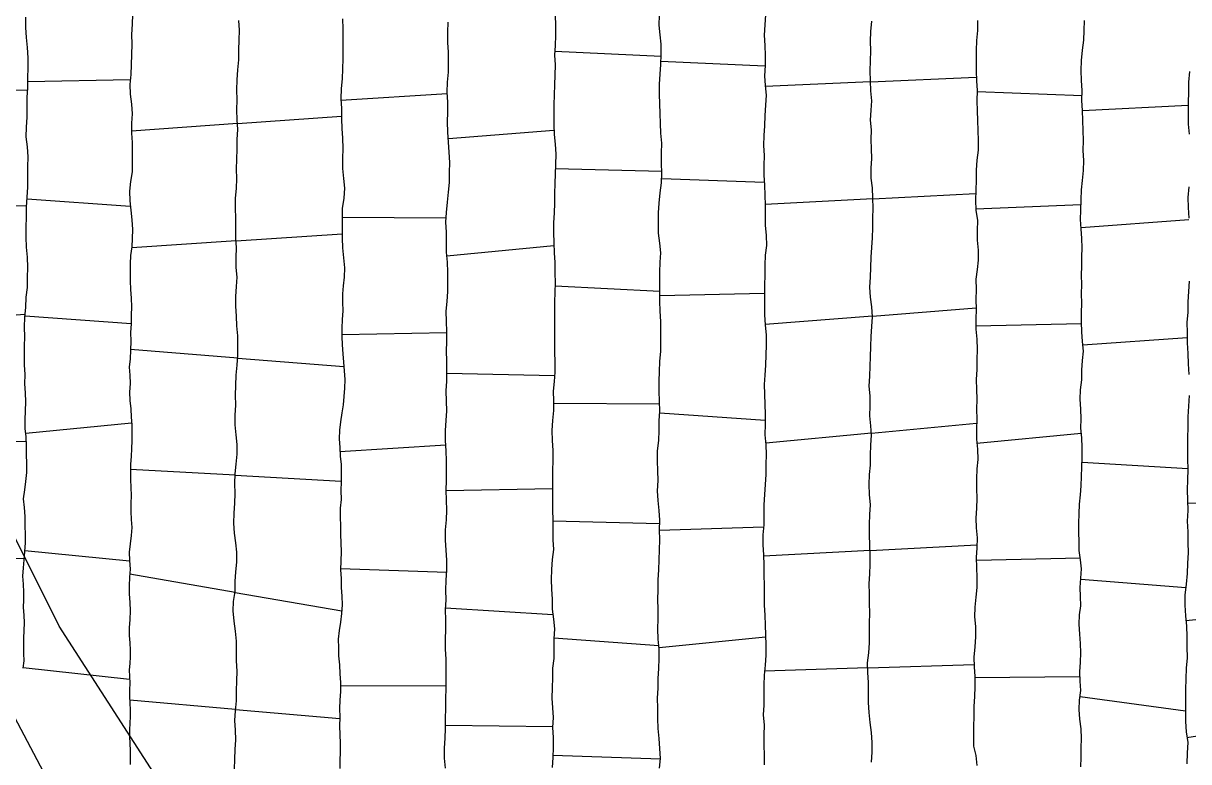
# Model space of a CAD drawing. Extents: x 703186 to 703989, y 1560402 to 1561368.
# Drawn here: x 703351.38 to 703400.97, y 1560534.31 to 1560565.75 of the extents above; entities that cross this region are included whole.
import ezdxf

# ---------------------------------------------------------------- set-up
doc = ezdxf.new("R2010")
doc.units = 0
for name, color, linetype in [('10124_2002_REAL', 30, 'Continuous'), ('AGROCAD PLL', 7, 'Continuous'), ('PANTE_2002', 7, 'Continuous')]:
    doc.layers.add(name, color=color, linetype=linetype)

msp = doc.modelspace()

# ---------------------------------------------------------------- linework, layer by layer
at = {"layer": '10124_2002_REAL'}
for points in [[(703356.0292, 1560566.1195), (703356.0064, 1560565.7041), (703355.9827, 1560565.2645), (703355.9903, 1560564.8571), (703355.9815, 1560564.4181), (703355.9708, 1560563.9802), (703355.9488, 1560563.5682), (703355.9161, 1560563.1354), (703355.9219, 1560562.7231), (703355.9777, 1560562.306), (703356.0072, 1560561.886), (703355.9768, 1560561.489), (703355.9783, 1560561.0739), (703356.0101, 1560560.6703), (703356.0153, 1560560.2696), (703356.0115, 1560559.8419), (703356.0103, 1560559.4179), (703355.9466, 1560559.0094), (703355.8997, 1560558.5988), (703355.9092, 1560558.1871), (703355.9477, 1560557.7852), (703356, 1560557.375), (703356.0234, 1560556.9618), (703356.0159, 1560556.5862), (703355.998, 1560556.2265), (703355.9407, 1560555.8642), (703355.9233, 1560555.5029), (703355.9223, 1560555.1461), (703355.9186, 1560554.7749), (703355.9438, 1560554.4057), (703355.9721, 1560554.0391), (703355.9777, 1560553.6698), (703355.972, 1560553.3178), (703355.963, 1560552.955), (703355.9381, 1560552.5882), (703355.9469, 1560552.2117), (703355.9399, 1560551.8309), (703355.9206, 1560551.4663), (703355.8891, 1560551.1016), (703355.9103, 1560550.7622), (703355.9298, 1560550.4146), (703355.9017, 1560550.0464), (703355.9055, 1560549.6898), (703355.9536, 1560549.3267), (703355.963, 1560548.9728), (703355.998, 1560548.6498), (703355.9993, 1560548.3053), (703355.99, 1560547.964), (703355.9853, 1560547.6356), (703355.9703, 1560547.3069), (703355.9462, 1560546.9705), (703355.944, 1560546.6412), (703355.9335, 1560546.3158), (703355.9527, 1560545.9783), (703355.9626, 1560545.6376), (703355.9505, 1560545.3045), (703355.9471, 1560544.9628), (703355.9703, 1560544.6216), (703356, 1560544.2764), (703355.9617, 1560543.9373), (703355.9223, 1560543.5827), (703355.8782, 1560543.234), (703355.8955, 1560542.873), (703355.9186, 1560542.5104), (703355.9021, 1560542.1584), (703355.8857, 1560541.7983), (703355.8867, 1560541.4485), (703355.9074, 1560541.0829), (703355.9256, 1560540.7256), (703355.9144, 1560540.3659), (703355.8862, 1560540.0099), (703355.8811, 1560539.687), (703355.9092, 1560539.3626), (703355.9297, 1560539.0591), (703355.9267, 1560538.7788), (703355.9128, 1560538.4949), (703355.8833, 1560538.2127), (703355.8946, 1560537.9323), (703355.9065, 1560537.6494), (703355.8945, 1560537.3688), (703355.8952, 1560537.0861), (703355.9142, 1560536.8029), (703355.9305, 1560536.5189), (703355.9261, 1560536.2336), (703355.9096, 1560535.9493), (703355.8997, 1560535.6615), (703355.9011, 1560535.3761), (703355.905, 1560535.0839), (703355.9233, 1560534.784), (703355.9317, 1560534.4876), (703355.9219, 1560534.1834)], [(703382.9658, 1560566.1089), (703382.9382, 1560565.6769), (703382.9108, 1560565.2387), (703382.9288, 1560564.807), (703382.9453, 1560564.3751), (703382.9417, 1560563.9481), (703382.9191, 1560563.514), (703382.9468, 1560563.101), (703382.9876, 1560562.679), (703382.9564, 1560562.2574), (703382.9343, 1560561.8165), (703382.9264, 1560561.3854), (703382.8905, 1560560.9668), (703382.8788, 1560560.5402), (703382.9001, 1560560.1167), (703382.891, 1560559.694), (703382.8857, 1560559.2778), (703382.9192, 1560558.8558), (703382.9391, 1560558.4266), (703382.9462, 1560558.0077), (703382.9449, 1560557.5792), (703382.9514, 1560557.1514), (703382.9916, 1560556.7153), (703383.0046, 1560556.2917), (703382.9537, 1560555.8734), (703382.9319, 1560555.453), (703382.9334, 1560555.0294), (703382.9214, 1560554.5975), (703382.9162, 1560554.1754), (703382.9238, 1560553.7426), (703382.9246, 1560553.3332), (703382.9482, 1560552.9141), (703382.9868, 1560552.4736), (703382.9912, 1560552.0488), (703382.9775, 1560551.6307), (703382.9623, 1560551.1972), (703382.9383, 1560550.7708), (703382.9052, 1560550.3663), (703382.9265, 1560549.9512), (703382.9327, 1560549.514), (703382.9464, 1560549.0974), (703382.9461, 1560548.6715), (703382.9389, 1560548.2258), (703382.9792, 1560547.7996), (703382.9954, 1560547.3858), (703382.9829, 1560546.9571), (703382.9759, 1560546.5338), (703382.9504, 1560546.1106), (703382.9161, 1560545.6794), (703382.885, 1560545.2494), (703382.8917, 1560544.8224), (703382.8905, 1560544.3955), (703382.8435, 1560543.9657), (703382.8489, 1560543.54), (703382.8733, 1560543.1106), (703382.8884, 1560542.6779), (703382.8891, 1560542.2433), (703382.9011, 1560541.8203), (703382.9017, 1560541.3963), (703382.9087, 1560540.9741), (703382.9374, 1560540.5407), (703382.9555, 1560540.1211), (703382.9669, 1560539.7024), (703382.9717, 1560539.2694), (703382.9738, 1560538.8391), (703382.9421, 1560538.4177), (703382.9056, 1560537.9985), (703382.8888, 1560537.5725), (703382.8899, 1560537.1442), (703382.8874, 1560536.7201), (703382.8697, 1560536.2964), (703382.8995, 1560535.8641), (703382.8964, 1560535.448), (703382.8969, 1560535.0147), (703382.9131, 1560534.5908), (703382.9101, 1560534.1723)], [(703351.3756, 1560538.284), (703351.4096, 1560538.6004), (703351.3948, 1560538.9147), (703351.3996, 1560539.239), (703351.4046, 1560539.5659), (703351.4183, 1560539.8911), (703351.4217, 1560540.2133), (703351.4076, 1560540.5397), (703351.3913, 1560540.8695), (703351.3974, 1560541.1953), (703351.3977, 1560541.5318), (703351.3864, 1560541.8665), (703351.3567, 1560542.2055), (703351.3852, 1560542.5594), (703351.4083, 1560542.9009), (703351.4417, 1560543.2526), (703351.4778, 1560543.6195), (703351.4659, 1560543.9806), (703351.456, 1560544.3525), (703351.4554, 1560544.7538), (703351.4223, 1560545.1374), (703351.3853, 1560545.5007), (703351.4385, 1560545.8808), (703351.4856, 1560546.2433), (703351.5268, 1560546.6265), (703351.5309, 1560547.0079), (703351.5196, 1560547.3845), (703351.5197, 1560547.7667), (703351.4975, 1560548.143), (703351.4623, 1560548.4936), (703351.4512, 1560548.8642), (703351.4704, 1560549.2521), (703351.4902, 1560549.626), (703351.4682, 1560550.0141), (703351.4453, 1560550.4012), (703351.4515, 1560550.7995), (703351.4358, 1560551.2015), (703351.4354, 1560551.6007), (703351.4346, 1560551.9956), (703351.4418, 1560552.3964), (703351.4356, 1560552.8099), (703351.4493, 1560553.2305), (703351.4791, 1560553.6501), (703351.502, 1560554.0797), (703351.5628, 1560554.5004), (703351.5611, 1560554.9177), (703351.5744, 1560555.3536), (703351.5628, 1560555.7854), (703351.5184, 1560556.2163), (703351.5013, 1560556.644), (703351.5053, 1560557.0684), (703351.5171, 1560557.4955), (703351.5145, 1560557.9157), (703351.5451, 1560558.3483), (703351.5671, 1560558.7695), (703351.5698, 1560559.1939), (703351.5662, 1560559.6306), (703351.5795, 1560560.054), (703351.5601, 1560560.4841), (703351.5033, 1560560.9109), (703351.513, 1560561.3306), (703351.5361, 1560561.7474), (703351.5447, 1560562.1677), (703351.5471, 1560562.5884), (703351.5734, 1560563), (703351.5652, 1560563.4298), (703351.5852, 1560563.8528), (703351.5819, 1560564.2709), (703351.5505, 1560564.7121), (703351.5198, 1560565.1458), (703351.4914, 1560565.5624), (703351.4789, 1560566.0028)], [(703360.3716, 1560533.9861), (703360.3856, 1560534.4131), (703360.4006, 1560534.824), (703360.4172, 1560535.2372), (703360.4037, 1560535.6568), (703360.3853, 1560536.061), (703360.4087, 1560536.4805), (703360.4443, 1560536.8937), (703360.4498, 1560537.3236), (703360.4655, 1560537.7442), (703360.4772, 1560538.1608), (703360.4529, 1560538.5991), (703360.445, 1560539.0254), (703360.448, 1560539.4345), (703360.4094, 1560539.8639), (703360.3572, 1560540.2934), (703360.3051, 1560540.7282), (703360.3259, 1560541.1331), (703360.3988, 1560541.5526), (703360.392, 1560541.9841), (703360.4213, 1560542.392), (703360.4595, 1560542.8037), (703360.4618, 1560543.2249), (703360.4286, 1560543.6333), (703360.3587, 1560544.0416), (703360.3308, 1560544.4687), (703360.3488, 1560544.8899), (703360.3731, 1560545.3181), (703360.3918, 1560545.7309), (703360.376, 1560546.1519), (703360.3987, 1560546.5681), (703360.4421, 1560546.9819), (703360.472, 1560547.3998), (703360.4774, 1560547.8084), (703360.4363, 1560548.2236), (703360.3876, 1560548.6571), (703360.3967, 1560549.0683), (703360.4158, 1560549.4901), (703360.4016, 1560549.912), (703360.4261, 1560550.3248), (703360.4433, 1560550.7584), (703360.477, 1560551.1838), (703360.5106, 1560551.6098), (703360.5132, 1560552.032), (703360.5014, 1560552.4378), (703360.4697, 1560552.86), (703360.4506, 1560553.2831), (703360.4243, 1560553.6979), (703360.4153, 1560554.1083), (703360.4563, 1560554.5336), (703360.4859, 1560554.9357), (703360.4425, 1560555.3554), (703360.4412, 1560555.769), (703360.453, 1560556.1792), (703360.4239, 1560556.6092), (703360.426, 1560557.0246), (703360.4188, 1560557.4491), (703360.4062, 1560557.8779), (703360.4054, 1560558.3035), (703360.4519, 1560558.7182), (703360.4665, 1560559.1317), (703360.4527, 1560559.5329), (703360.47, 1560559.9628), (703360.4825, 1560560.3806), (703360.4766, 1560560.7953), (703360.508, 1560561.218), (703360.4776, 1560561.641), (703360.4701, 1560562.0637), (703360.4771, 1560562.4856), (703360.4652, 1560562.9168), (703360.478, 1560563.3421), (703360.508, 1560563.7628), (703360.5465, 1560564.1884), (703360.548, 1560564.6094), (703360.5673, 1560565.0278), (703360.5734, 1560565.4468), (703360.5481, 1560565.8616)], [(703364.9636, 1560565.9426), (703364.9745, 1560565.5062), (703364.9772, 1560565.0825), (703364.9752, 1560564.6622), (703364.9757, 1560564.2395), (703364.9643, 1560563.8053), (703364.9443, 1560563.3821), (703364.9052, 1560562.9648), (703364.8927, 1560562.5351), (703364.919, 1560562.1153), (703364.9172, 1560561.6822), (703364.9265, 1560561.2729), (703364.9631, 1560560.8526), (703364.9715, 1560560.4214), (703364.9546, 1560559.9959), (703364.961, 1560559.5664), (703364.9992, 1560559.1418), (703365.0432, 1560558.73), (703365.0222, 1560558.299), (703364.9473, 1560557.8674), (703364.9456, 1560557.4578), (703364.9502, 1560557.0454), (703364.9488, 1560556.6016), (703364.957, 1560556.1838), (703365.0111, 1560555.7623), (703365.0464, 1560555.3348), (703365.0285, 1560554.931), (703364.9912, 1560554.563), (703364.9577, 1560554.2246), (703364.9677, 1560553.8784), (703364.9817, 1560553.5066), (703364.9443, 1560553.1376), (703364.9303, 1560552.7665), (703364.9365, 1560552.4118), (703364.9483, 1560552.0516), (703364.9725, 1560551.6783), (703364.9983, 1560551.3134), (703365.0268, 1560550.9455), (703365.0678, 1560550.5734), (703365.0447, 1560550.2142), (703365.0211, 1560549.8601), (703364.9898, 1560549.5026), (703364.9297, 1560549.1552), (703364.8735, 1560548.7799), (703364.8302, 1560548.4189), (703364.8268, 1560548.052), (703364.8443, 1560547.682), (703364.8674, 1560547.3097), (703364.9092, 1560546.955), (703364.9069, 1560546.5997), (703364.8989, 1560546.2186), (703364.8941, 1560545.8475), (703364.9088, 1560545.4767), (703364.8663, 1560545.0994), (703364.863, 1560544.7181), (703364.8736, 1560544.3505), (703364.8771, 1560543.9816), (703364.8877, 1560543.6198), (703364.9089, 1560543.2433), (703364.887, 1560542.8539), (703364.8745, 1560542.4805), (703364.9021, 1560542.1113), (703364.9115, 1560541.7275), (703364.9265, 1560541.3519), (703364.95, 1560540.9925), (703364.9227, 1560540.6163), (703364.8718, 1560540.2444), (703364.8167, 1560539.8898), (703364.7812, 1560539.5243), (703364.7863, 1560539.161), (703364.7973, 1560538.8095), (703364.827, 1560538.4285), (703364.8463, 1560538.0491), (703364.8761, 1560537.6767), (703364.8764, 1560537.295), (703364.8471, 1560536.9311), (703364.8375, 1560536.5737), (703364.8546, 1560536.2021), (703364.8269, 1560535.8227), (703364.8513, 1560535.4614), (703364.859, 1560535.0795), (703364.8575, 1560534.7159), (703364.8527, 1560534.3633), (703364.852, 1560534.0166)], [(703369.344, 1560534.0376), (703369.3049, 1560534.4601), (703369.3091, 1560534.8854), (703369.3306, 1560535.3059), (703369.3396, 1560535.7222), (703369.3443, 1560536.1431), (703369.3592, 1560536.5782), (703369.3636, 1560536.9921), (703369.3771, 1560537.4227), (703369.3682, 1560537.8366), (703369.3718, 1560538.2546), (703369.3683, 1560538.6753), (703369.3402, 1560539.0995), (703369.343, 1560539.5231), (703369.359, 1560539.9408), (703369.36, 1560540.3547), (703369.3441, 1560540.7793), (703369.3697, 1560541.1928), (703369.3658, 1560541.6097), (703369.3751, 1560542.0419), (703369.4059, 1560542.4557), (703369.4068, 1560542.886), (703369.3727, 1560543.3143), (703369.3513, 1560543.7388), (703369.3511, 1560544.1731), (703369.3815, 1560544.6066), (703369.397, 1560545.0234), (703369.3833, 1560545.4412), (703369.3754, 1560545.8656), (703369.3815, 1560546.2861), (703369.3848, 1560546.7005), (703369.3945, 1560547.1168), (703369.3766, 1560547.5456), (703369.3395, 1560547.9795), (703369.3471, 1560548.4084), (703369.376, 1560548.8379), (703369.4004, 1560549.2453), (703369.3876, 1560549.6647), (703369.3797, 1560550.0912), (703369.396, 1560550.5123), (703369.406, 1560550.9415), (703369.3982, 1560551.3698), (703369.3936, 1560551.7836), (703369.399, 1560552.204), (703369.3989, 1560552.6211), (703369.3909, 1560553.0537), (703369.3772, 1560553.4874), (703369.4222, 1560553.9048), (703369.4454, 1560554.324), (703369.4496, 1560554.7338), (703369.4421, 1560555.1545), (703369.4293, 1560555.5747), (703369.3886, 1560555.9947), (703369.3912, 1560556.4312), (703369.3886, 1560556.8575), (703369.3644, 1560557.2787), (703369.3899, 1560557.6975), (703369.4337, 1560558.1256), (703369.4757, 1560558.5601), (703369.5134, 1560558.974), (703369.5176, 1560559.3869), (703369.5283, 1560559.824), (703369.5079, 1560560.2599), (703369.479, 1560560.6851), (703369.4443, 1560561.1131), (703369.4341, 1560561.5478), (703369.4476, 1560561.9674), (703369.4415, 1560562.3878), (703369.414, 1560562.8108), (703369.4279, 1560563.2373), (703369.4665, 1560563.6645), (703369.4764, 1560564.0878), (703369.4656, 1560564.5125), (703369.4501, 1560564.9312), (703369.4423, 1560565.3653), (703369.4628, 1560565.7952)], [(703374.0078, 1560566.0834), (703374.0199, 1560565.6595), (703374.0309, 1560565.2203), (703374.0069, 1560564.7983), (703373.9882, 1560564.3902), (703374.0176, 1560563.9735), (703373.9936, 1560563.5436), (703373.9868, 1560563.1191), (703373.9692, 1560562.7004), (703373.9568, 1560562.2779), (703373.9599, 1560561.8499), (703373.9487, 1560561.4273), (703373.9646, 1560561.017), (703374.0082, 1560560.5939), (703374.0333, 1560560.1753), (703374.0231, 1560559.737), (703374.0132, 1560559.3297), (703373.994, 1560558.9192), (703373.9818, 1560558.4991), (703373.9836, 1560558.0918), (703373.9651, 1560557.6695), (703373.934, 1560557.2551), (703373.9377, 1560556.8408), (703373.9496, 1560556.403), (703373.973, 1560555.9694), (703373.9956, 1560555.5596), (703373.9965, 1560555.1288), (703374.0143, 1560554.6996), (703373.9946, 1560554.2932), (703373.9803, 1560553.87), (703373.9881, 1560553.4425), (703373.9876, 1560553.0149), (703373.9887, 1560552.59), (703373.9901, 1560552.1825), (703373.9881, 1560551.7634), (703373.9918, 1560551.3163), (703373.9917, 1560550.8976), (703373.9661, 1560550.4971), (703373.9307, 1560550.0859), (703373.9358, 1560549.6655), (703373.9341, 1560549.2547), (703373.9042, 1560548.8333), (703373.877, 1560548.4059), (703373.8864, 1560547.9824), (703373.9065, 1560547.5521), (703373.9178, 1560547.1313), (703373.893, 1560546.7108), (703373.8926, 1560546.2909), (703373.9038, 1560545.8751), (703373.8969, 1560545.46), (703373.9024, 1560545.0197), (703373.9183, 1560544.6014), (703373.9065, 1560544.1786), (703373.9143, 1560543.7508), (703373.9376, 1560543.3402), (703373.8795, 1560542.9155), (703373.8579, 1560542.485), (703373.8392, 1560542.0627), (703373.8566, 1560541.6492), (703373.8787, 1560541.2233), (703373.8884, 1560540.7986), (703373.9427, 1560540.3803), (703373.9868, 1560539.9579), (703373.9562, 1560539.5451), (703373.9523, 1560539.1213), (703373.9497, 1560538.696), (703373.9015, 1560538.2877), (703373.8934, 1560537.8752), (703373.8813, 1560537.4481), (703373.8714, 1560537.0193), (703373.8966, 1560536.6054), (703373.9239, 1560536.1864), (703373.9055, 1560535.7641), (703373.9284, 1560535.344), (703373.9269, 1560534.9137), (703373.9126, 1560534.4932), (703373.8831, 1560534.0589)], [(703378.4565, 1560534.0305), (703378.4913, 1560534.4503), (703378.4671, 1560534.8677), (703378.4328, 1560535.294), (703378.399, 1560535.7175), (703378.3874, 1560536.1519), (703378.3871, 1560536.5883), (703378.3725, 1560537.0131), (703378.391, 1560537.4323), (703378.4, 1560537.8556), (703378.4212, 1560538.2783), (703378.4441, 1560538.6978), (703378.4385, 1560539.1059), (703378.3966, 1560539.5313), (703378.3804, 1560539.9674), (703378.3909, 1560540.3888), (703378.3922, 1560540.8004), (703378.3836, 1560541.2156), (703378.3896, 1560541.6311), (703378.4013, 1560542.056), (703378.4175, 1560542.4773), (703378.4336, 1560542.9035), (703378.4566, 1560543.332), (703378.4642, 1560543.7481), (703378.4511, 1560544.1754), (703378.4619, 1560544.5906), (703378.435, 1560544.9966), (703378.3996, 1560545.4234), (703378.3733, 1560545.8447), (703378.3929, 1560546.2739), (703378.3874, 1560546.6974), (703378.3669, 1560547.1135), (703378.3692, 1560547.5443), (703378.4196, 1560547.9802), (703378.4362, 1560548.4051), (703378.4425, 1560548.8186), (703378.4721, 1560549.2343), (703378.4583, 1560549.6588), (703378.4369, 1560550.0824), (703378.4388, 1560550.5095), (703378.4555, 1560550.928), (703378.4647, 1560551.3502), (703378.5055, 1560551.7863), (703378.5046, 1560552.2056), (703378.5021, 1560552.6268), (703378.5019, 1560553.053), (703378.4767, 1560553.4911), (703378.4705, 1560553.9225), (703378.4612, 1560554.3401), (703378.4717, 1560554.734), (703378.4696, 1560555.1504), (703378.4797, 1560555.5697), (703378.5123, 1560555.9743), (703378.4661, 1560556.3875), (703378.4122, 1560556.8153), (703378.4047, 1560557.2494), (703378.411, 1560557.6694), (703378.4341, 1560558.0822), (703378.4737, 1560558.5225), (703378.5425, 1560558.9467), (703378.5578, 1560559.3685), (703378.5347, 1560559.7921), (703378.5422, 1560560.2188), (703378.5472, 1560560.6385), (703378.5114, 1560561.0661), (703378.4884, 1560561.4842), (703378.4856, 1560561.904), (703378.4624, 1560562.3119), (703378.4474, 1560562.7241), (703378.4477, 1560563.1538), (703378.4858, 1560563.5747), (703378.5017, 1560563.9865), (703378.5205, 1560564.4106), (703378.5298, 1560564.851), (703378.4848, 1560565.2564), (703378.4415, 1560565.6715), (703378.4456, 1560566.089)], [(703387.474, 1560534.2827), (703387.504, 1560534.7085), (703387.5078, 1560535.1292), (703387.4722, 1560535.5463), (703387.4125, 1560535.9729), (703387.3765, 1560536.4022), (703387.3476, 1560536.8257), (703387.344, 1560537.2645), (703387.3448, 1560537.6852), (703387.3217, 1560538.0998), (703387.3088, 1560538.5127), (703387.355, 1560538.9466), (703387.3903, 1560539.3734), (703387.3879, 1560539.7978), (703387.3878, 1560540.206), (703387.3992, 1560540.6299), (703387.384, 1560541.0529), (703387.3859, 1560541.457), (703387.3779, 1560541.8746), (703387.4081, 1560542.3021), (703387.4187, 1560542.704), (703387.4212, 1560543.1209), (703387.3992, 1560543.5295), (703387.3866, 1560543.9668), (703387.3949, 1560544.4006), (703387.4049, 1560544.8295), (703387.4318, 1560545.2495), (703387.3908, 1560545.6812), (703387.3784, 1560546.1042), (703387.3875, 1560546.5307), (703387.4353, 1560546.9359), (703387.4314, 1560547.3585), (703387.4406, 1560547.7882), (703387.4778, 1560548.2034), (703387.4394, 1560548.6076), (703387.4059, 1560549.0329), (703387.4143, 1560549.4606), (703387.4137, 1560549.8785), (703387.3768, 1560550.2943), (703387.4044, 1560550.7193), (703387.4214, 1560551.1444), (703387.4338, 1560551.5524), (703387.4403, 1560551.9783), (703387.4651, 1560552.4058), (703387.4816, 1560552.8425), (703387.5235, 1560553.2545), (703387.4907, 1560553.6699), (703387.4258, 1560554.086), (703387.4082, 1560554.509), (703387.4264, 1560554.9404), (703387.4385, 1560555.3547), (703387.4619, 1560555.787), (703387.492, 1560556.2066), (703387.5227, 1560556.6081), (703387.534, 1560557.0328), (703387.529, 1560557.4474), (703387.5482, 1560557.8723), (703387.526, 1560558.3055), (703387.51, 1560558.7375), (703387.4562, 1560559.1521), (703387.462, 1560559.5755), (703387.4852, 1560559.9924), (703387.4738, 1560560.3998), (703387.4652, 1560560.8055), (703387.4766, 1560561.216), (703387.4291, 1560561.6284), (703387.4616, 1560562.0416), (703387.4885, 1560562.4509), (703387.4491, 1560562.8674), (703387.4299, 1560563.2992), (703387.417, 1560563.7278), (703387.426, 1560564.144), (703387.4396, 1560564.5712), (703387.4365, 1560564.982), (703387.4507, 1560565.402), (703387.491, 1560565.8346)], [(703391.9911, 1560565.8616), (703391.9808, 1560565.4323), (703391.9478, 1560565.0104), (703391.9242, 1560564.5863), (703391.9265, 1560564.1562), (703391.922, 1560563.7199), (703391.938, 1560563.2893), (703391.9714, 1560562.8784), (703391.9549, 1560562.4494), (703391.9763, 1560562.0166), (703391.9902, 1560561.6074), (703391.9952, 1560561.1805), (703392.0133, 1560560.7504), (703392.0105, 1560560.3397), (703391.9513, 1560559.9189), (703391.927, 1560559.4943), (703391.9251, 1560559.0663), (703391.9092, 1560558.6363), (703391.8995, 1560558.2169), (703391.9163, 1560557.7965), (703391.9864, 1560557.3478), (703391.9642, 1560556.9281), (703391.965, 1560556.5152), (703392.0083, 1560556.0851), (703392.0194, 1560555.6632), (703391.9767, 1560555.2579), (703391.9158, 1560554.8478), (703391.9301, 1560554.4125), (703391.9202, 1560553.9872), (703391.923, 1560553.577), (703391.907, 1560553.1465), (703391.916, 1560552.7216), (703391.9523, 1560552.2966), (703391.964, 1560551.862), (703391.9526, 1560551.432), (703391.9516, 1560551.0008), (703391.9236, 1560550.5761), (703391.9444, 1560550.1551), (703391.9603, 1560549.741), (703391.9453, 1560549.3155), (703391.9553, 1560548.8864), (703391.9356, 1560548.4593), (703391.9382, 1560548.0376), (703391.9783, 1560547.6102), (703391.9942, 1560547.1813), (703391.956, 1560546.7718), (703391.9375, 1560546.3539), (703391.9353, 1560545.9369), (703391.9554, 1560545.5166), (703391.9453, 1560545.1042), (703391.9101, 1560544.6772), (703391.931, 1560544.2615), (703391.9688, 1560543.836), (703391.9589, 1560543.4145), (703391.9345, 1560542.9956), (703391.9441, 1560542.5787), (703391.954, 1560542.1537), (703391.9525, 1560541.7259), (703391.9079, 1560541.3137), (703391.867, 1560540.8853), (703391.8578, 1560540.473), (703391.9003, 1560540.0617), (703391.9015, 1560539.6208), (703391.8678, 1560539.1938), (703391.8288, 1560538.7635), (703391.844, 1560538.3494), (703391.8666, 1560537.9288), (703391.8711, 1560537.4956), (703391.8633, 1560537.0869), (703391.8232, 1560536.6527), (703391.8301, 1560536.2287), (703391.8164, 1560535.809), (703391.8115, 1560535.3724), (703391.8214, 1560534.9726), (703391.9098, 1560534.5717), (703391.9505, 1560534.1439)], [(703396.3793, 1560534.0931), (703396.3915, 1560534.486), (703396.3901, 1560534.8982), (703396.4042, 1560535.3008), (703396.3933, 1560535.7103), (703396.3461, 1560536.1205), (703396.3132, 1560536.5269), (703396.3298, 1560536.9345), (703396.3843, 1560537.3356), (703396.353, 1560537.7417), (703396.336, 1560538.1381), (703396.3677, 1560538.5465), (703396.3858, 1560538.9406), (703396.3638, 1560539.3384), (703396.3434, 1560539.7388), (703396.3105, 1560540.1571), (703396.3266, 1560540.5571), (703396.3761, 1560540.9485), (703396.3742, 1560541.341), (703396.3515, 1560541.7293), (703396.3825, 1560542.1286), (703396.411, 1560542.5199), (703396.375, 1560542.909), (703396.3151, 1560543.2958), (703396.3074, 1560543.6896), (703396.2988, 1560544.0714), (703396.2952, 1560544.4696), (703396.3078, 1560544.8639), (703396.3245, 1560545.2737), (703396.367, 1560545.663), (703396.3967, 1560546.0558), (703396.4139, 1560546.455), (703396.4191, 1560546.8521), (703396.4445, 1560547.2682), (703396.4326, 1560547.6789), (703396.4192, 1560548.0987), (703396.3808, 1560548.5127), (703396.3961, 1560548.9028), (703396.3823, 1560549.3221), (703396.3513, 1560549.7365), (703396.372, 1560550.1369), (703396.4208, 1560550.5717), (703396.4243, 1560550.9808), (703396.4476, 1560551.385), (703396.489, 1560551.7871), (703396.4593, 1560552.2006), (703396.4178, 1560552.6167), (703396.4068, 1560553.0145), (703396.4129, 1560553.417), (703396.4198, 1560553.8348), (703396.4159, 1560554.23), (703396.4226, 1560554.62), (703396.4143, 1560555.0182), (703396.4266, 1560555.4058), (703396.4208, 1560555.7969), (703396.4354, 1560556.1905), (703396.4284, 1560556.5854), (703396.3959, 1560556.9984), (703396.3664, 1560557.396), (703396.3863, 1560557.7941), (703396.3906, 1560558.2317), (703396.4053, 1560558.6526), (703396.4525, 1560559.0579), (703396.4978, 1560559.4856), (703396.5135, 1560559.9008), (703396.4866, 1560560.3252), (703396.5019, 1560560.7585), (703396.4824, 1560561.1813), (703396.4743, 1560561.6038), (703396.4522, 1560562.0267), (703396.4304, 1560562.4552), (703396.4448, 1560562.8804), (703396.4082, 1560563.3077), (703396.4018, 1560563.7365), (703396.4095, 1560564.1687), (703396.4582, 1560564.597), (703396.5046, 1560565.0279), (703396.5194, 1560565.4373), (703396.537, 1560565.8674)], [(703401.0075, 1560563.6869), (703400.9645, 1560563.2452), (703400.9574, 1560562.8087), (703400.9497, 1560562.3681), (703400.9443, 1560561.9179), (703400.9521, 1560561.4556), (703400.9933, 1560561.0287)], [(703400.9761, 1560558.7902), (703400.9354, 1560558.3283), (703400.9513, 1560557.8979), (703400.9821, 1560557.4509)], [(703400.9967, 1560554.7727), (703400.9673, 1560554.3233), (703400.9424, 1560553.8843), (703400.935, 1560553.4469), (703400.8996, 1560553.012), (703400.9034, 1560552.5843), (703400.9132, 1560552.1408), (703400.9315, 1560551.6855), (703400.9457, 1560551.2471), (703400.9795, 1560550.7925)], [(703400.9858, 1560549.8949), (703400.9643, 1560549.4418), (703400.9311, 1560548.9915), (703400.9403, 1560548.5444), (703400.9248, 1560548.0974), (703400.9228, 1560547.6428), (703400.9262, 1560547.2038), (703400.9382, 1560546.7552), (703400.9194, 1560546.3033), (703400.9037, 1560545.8776), (703400.9227, 1560545.4392), (703400.9363, 1560544.998), (703400.9106, 1560544.5487), (703400.9297, 1560544.0896), (703400.9426, 1560543.6421), (703400.951, 1560543.2062), (703400.9227, 1560542.7663), (703400.9085, 1560542.3164), (703400.8596, 1560541.8609), (703400.8085, 1560541.4039), (703400.8099, 1560540.9755), (703400.8371, 1560540.5214), (703400.881, 1560540.0815), (703400.8917, 1560539.6428), (703400.8994, 1560539.1947), (703400.9052, 1560538.7368), (703400.8714, 1560538.2931), (703400.8437, 1560537.8412), (703400.8405, 1560537.3836), (703400.8369, 1560536.9349), (703400.8386, 1560536.4837), (703400.843, 1560536.022), (703400.8605, 1560535.5817), (703400.9306, 1560535.1319), (703400.914, 1560534.6796), (703400.89, 1560534.2229)]]:
    msp.add_lwpolyline(points, dxfattribs=at)
at = {"layer": 'AGROCAD PLL', "color": 3, "true_color": 0x00ff00}
for points in [[(703373.9956, 1560564.5525), (703378.5176, 1560564.3453)], [(703387.4318, 1560563.2574), (703382.9509, 1560563.0581)], [(703387.4318, 1560563.2574), (703391.9318, 1560563.4575)], [(703387.4318, 1560563.2574), (703391.9318, 1560563.4575)], [(703364.8965, 1560562.4745), (703369.4175, 1560562.7577)], [(703391.9702, 1560562.8466), (703396.4378, 1560562.6748)], [(703396.4516, 1560562.0384), (703400.9485, 1560562.2672)], [(703360.4895, 1560561.4757), (703355.978, 1560561.1514)], [(703369.4668, 1560560.8356), (703373.9575, 1560561.1997)], [(703374.0188, 1560559.5586), (703378.5534, 1560559.4484)], [(703391.914, 1560557.8536), (703396.3886, 1560558.0324)], [(703360.4325, 1560556.4817), (703364.9494, 1560556.7874)], [(703360.4325, 1560556.4817), (703364.9494, 1560556.7874)], [(703360.4325, 1560556.4817), (703355.9908, 1560556.1811)], [(703374.0077, 1560554.5629), (703378.461, 1560554.347)], [(703374.0077, 1560554.5629), (703378.4614, 1560554.347)], [(703378.4653, 1560554.1578), (703382.9172, 1560554.2569)], [(703346.9683, 1560553.0285), (703351.4589, 1560553.3659)], [(703351.4531, 1560553.2842), (703355.9632, 1560552.9639)], [(703351.4531, 1560553.2842), (703355.9636, 1560552.9638)], [(703391.9129, 1560552.8695), (703396.4082, 1560552.9647)], [(703364.935, 1560552.4999), (703369.3989, 1560552.578)], [(703360.5012, 1560551.491), (703365.0121, 1560551.1352)], [(703360.5012, 1560551.491), (703365.0121, 1560551.1352)], [(703373.9354, 1560549.5659), (703378.4619, 1560549.5472)], [(703351.4829, 1560548.2885), (703355.9881, 1560548.7408)], [(703378.4669, 1560549.1619), (703382.9462, 1560548.8429)], [(703387.4696, 1560548.2898), (703382.9732, 1560547.8626)], [(703387.4696, 1560548.2898), (703391.9474, 1560548.7152)], [(703387.4696, 1560548.2898), (703391.9474, 1560548.7152)], [(703391.9535, 1560547.8747), (703396.4013, 1560548.292)], [(703364.8543, 1560547.5208), (703369.3548, 1560547.8)], [(703396.432, 1560547.0637), (703400.9373, 1560546.7886)], [(703360.3952, 1560546.5033), (703355.9447, 1560546.7461)], [(703360.3952, 1560546.5033), (703364.8997, 1560546.2576)], [(703360.3952, 1560546.5033), (703364.8997, 1560546.2576)], [(703369.3756, 1560545.8555), (703373.9021, 1560545.9398)], [(703400.9265, 1560545.316), (703405.389, 1560545.4535)], [(703373.9174, 1560544.5698), (703378.4581, 1560544.4431)], [(703351.4468, 1560543.3042), (703355.8958, 1560542.8664)], [(703351.4468, 1560543.3042), (703355.8959, 1560542.8664)], [(703387.4116, 1560543.2986), (703382.8753, 1560543.0543)], [(703364.8761, 1560542.5282), (703369.4, 1560542.3767)], [(703396.3784, 1560542.0761), (703400.8449, 1560541.7293)], [(703400.8566, 1560540.3259), (703405.3196, 1560540.7713)], [(703373.959, 1560539.5835), (703378.4241, 1560539.2525)], [(703387.3153, 1560538.3046), (703391.8405, 1560538.4459)], [(703387.3153, 1560538.3046), (703391.8405, 1560538.4459)], [(703351.3787, 1560538.3126), (703355.899, 1560537.8268)], [(703391.867, 1560537.8943), (703396.3445, 1560537.9408)], [(703364.8762, 1560537.5439), (703369.3744, 1560537.5474)], [(703360.4133, 1560536.5341), (703355.9062, 1560536.9224)], [(703396.3508, 1560537.0891), (703400.8386, 1560536.4794)], [(703396.3508, 1560537.0891), (703400.8386, 1560536.4794)], [(703360.4133, 1560536.5341), (703364.8509, 1560536.1518)], [(703360.4133, 1560536.5341), (703364.8509, 1560536.1518)]]:
    msp.add_lwpolyline(points, dxfattribs=at)
at = {"layer": 'AGROCAD PLL', "color": 5, "true_color": 0x0000ff}
for points in [[(703378.5083, 1560564.1359), (703382.9416, 1560563.9393)], [(703378.5083, 1560564.1359), (703382.9412, 1560563.9394)], [(703351.5683, 1560563.2673), (703355.9324, 1560563.3505)], [(703360.4895, 1560561.4757), (703364.9177, 1560561.7939)], [(703360.4895, 1560561.4757), (703364.9177, 1560561.7939)], [(703378.5496, 1560559.142), (703382.909, 1560558.9838)], [(703351.5399, 1560558.2742), (703355.9306, 1560557.9636)], [(703387.5278, 1560558.2694), (703391.9059, 1560558.4938)], [(703387.5278, 1560558.2694), (703391.9059, 1560558.4938)], [(703364.9457, 1560557.4884), (703369.376, 1560557.47)], [(703387.5214, 1560553.2806), (703391.9227, 1560553.6281)], [(703387.5214, 1560553.2806), (703391.9227, 1560553.6281)], [(703396.4699, 1560552.0527), (703400.9081, 1560552.3715)], [(703378.4513, 1560544.1703), (703382.8807, 1560544.3061)], [(703391.9371, 1560542.8834), (703396.3632, 1560542.9854)], [(703387.3153, 1560538.3046), (703382.9203, 1560538.1673)]]:
    msp.add_lwpolyline(points, dxfattribs=at)
at = {"layer": 'AGROCAD PLL', "color": 1, "true_color": 0xff0000}
for points in [[(703347.0164, 1560563.0101), (703351.5668, 1560562.8966)], [(703387.5278, 1560558.2694), (703382.9457, 1560558.0346)], [(703346.9492, 1560558.0178), (703351.5183, 1560557.9694)], [(703396.3922, 1560557.0478), (703400.9833, 1560557.3885)], [(703369.403, 1560555.8459), (703373.9559, 1560556.2871)], [(703387.5214, 1560553.2806), (703382.9477, 1560552.9195)], [(703387.5214, 1560553.2806), (703382.9479, 1560552.9195)], [(703360.5012, 1560551.491), (703355.9403, 1560551.8507)], [(703369.4039, 1560550.8509), (703373.9819, 1560550.7443)], [(703346.9387, 1560548.0311), (703351.5097, 1560547.936)], [(703387.4116, 1560543.2986), (703391.9619, 1560543.5436)], [(703387.4116, 1560543.2986), (703391.9619, 1560543.5436)], [(703346.8639, 1560543.0374), (703351.4136, 1560542.9568)], [(703360.3927, 1560541.5172), (703355.9086, 1560542.2965)], [(703360.3927, 1560541.5172), (703364.9308, 1560540.7286)], [(703360.3927, 1560541.5172), (703364.9308, 1560540.7286)], [(703369.3492, 1560540.861), (703373.917, 1560540.5782)], [(703378.4318, 1560539.1743), (703382.9678, 1560539.6211)], [(703369.3412, 1560535.8633), (703373.9076, 1560535.8123)], [(703400.8993, 1560535.3329), (703405.5418, 1560536.0564)], [(703373.9159, 1560534.5897), (703378.49, 1560534.4342)]]:
    msp.add_lwpolyline(points, dxfattribs=at)
at = {"layer": 'PANTE_2002'}
for points in [[(703474.2851, 1560625.5469), (703464.0767, 1560594.8812), (703450.993, 1560555.5783), (703447.0575, 1560539.2831), (703444.2753, 1560527.763), (703442.3422, 1560519.7587), (703440.5618, 1560512.1311), (703440.0807, 1560510.0698), (703437.3512, 1560498.3759), (703435.4461, 1560487.3692), (703435.4461, 1560484.7886), (703418.8307, 1560487.9499), (703399.3573, 1560488.0558), (703384.2284, 1560496.9048), (703368.9883, 1560515.1081), (703352.9016, 1560540.0848), (703344.6466, 1560556.5949), (703338.4818, 1560564.3207), (703336.5768, 1560565.7495), (703334.7512, 1560566.5432), (703334.7512, 1560566.5432), (703289.2981, 1560583.7728), (703275.2752, 1560599.3832), (703255.1668, 1560631.3979)], [(703288.7689, 1560578.2165), (703300.6752, 1560573.8509), (703314.5659, 1560568.6915), (703333.3224, 1560564.4001), (703335.3862, 1560563.3682), (703338.0056, 1560560.352), (703339.7518, 1560557.6532), (703342.2125, 1560552.732), (703348.8006, 1560540.3494), (703354.6744, 1560529.2369), (703362.7706, 1560516.2194), (703371.0256, 1560506.5356), (703379.9421, 1560497.6721), (703381.0005, 1560496.746), (703380.4713, 1560496.4153), (703376.6348, 1560496.5476), (703369.0942, 1560497.0106), (703357.7171, 1560498.5319), (703352.69, 1560499.5241), (703352.69, 1560499.5241), (703341.8781, 1560501.7062), (703322.0872, 1560506.4687), (703292.1363, 1560514.8296)]]:
    msp.add_lwpolyline(points, dxfattribs=at)

doc.saveas('drawing.dxf')
